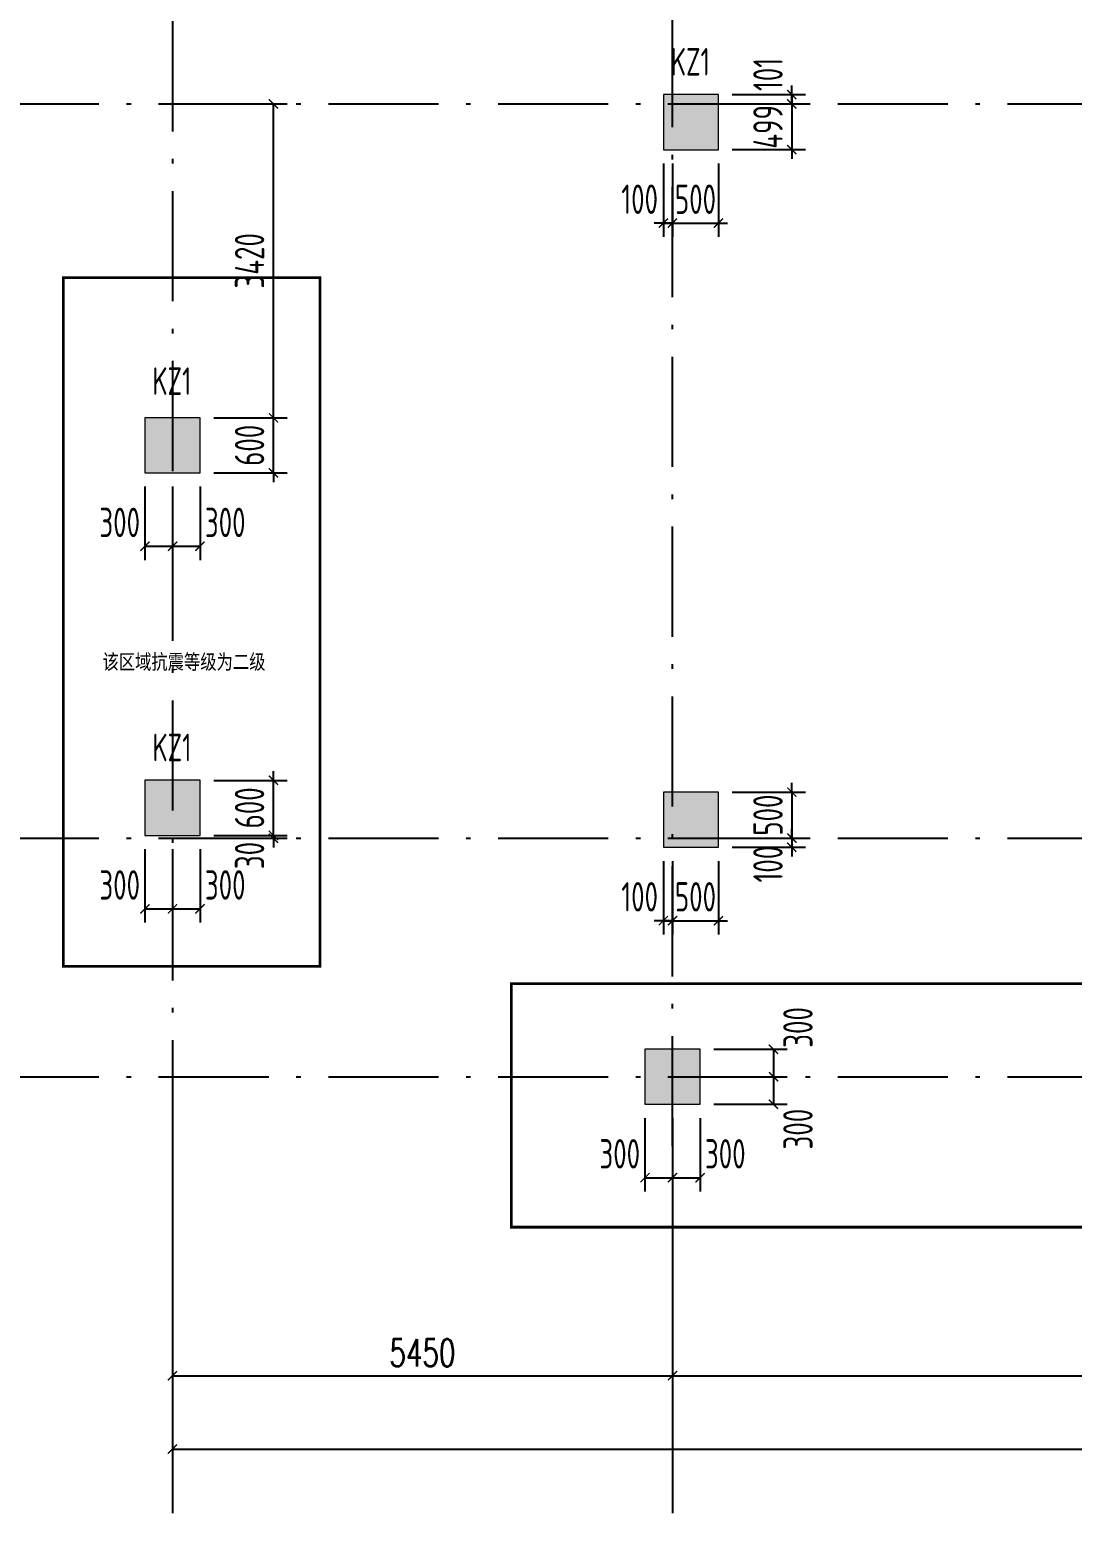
# Model space of a CAD drawing. Extents: x 169490 to 7584583, y -2399407 to 1374371.
# Drawn here: x 3677603 to 3688965, y 675597 to 691761 of the extents above; entities that cross this region are included whole.
import ezdxf

# ---------------------------------------------------------------- set-up
doc = ezdxf.new("R2010")
doc.units = 0
doc.header["$LTSCALE"] = 100
doc.linetypes.add('D3轴线点划线', pattern=[18.5, 12, -3, 0.5, -3])
doc.linetypes.add('DASH', pattern=[0.35, 0.25, -0.1])
doc.layers.get('0').update_dxf_attribs({"linetype": 'CONTINUOUS'})
doc.layers.get('DEFPOINTS').update_dxf_attribs({"linetype": 'CONTINUOUS'})
for name, color, linetype in [('AXIS', 3, 'CONTINUOUS'), ('C-AXIS(轴号)', 3, 'CONTINUOUS'), ('C-DOTE', 8, 'D3轴线点划线'), ('S-COLU-DIM', 151, 'CONTINUOUS'), ('S-COLU-HATCH', 251, 'CONTINUOUS'), ('S-COLU-TEXT', 7, 'CONTINUOUS'), ('后浇带', 2, 'CONTINUOUS')]:
    doc.layers.add(name, color=color, linetype=linetype)
doc.layers.add('S-COLU-LINE1', color=6, linetype='CONTINUOUS', lineweight=18)
doc.layers.add('板洞边线', color=253, linetype='CONTINUOUS', lineweight=18)
doc.styles.add('_TCH_DIM_T3', font='SIMPLEX.shx', dxfattribs={"width": 0.705882, "bigfont": 'GBCBIG.shx'})
doc.styles.add('TSSD_Dimension', font='Tssdeng.shx', dxfattribs={"width": 0.7, "bigfont": 'tssdchn.shx'})
doc.styles.add('黑体', font='simhei.ttf', dxfattribs={"width": 0.7})
doc.dimstyles.new('_TCH_ARCH&&100', dxfattribs={"dimtxt": 297.5, "dimasz": 100, "dimexe": 250, "dimexo": 300, "dimgap": 100, "dimtad": 1, "dimdec": 0, "dimzin": 0, "dimdsep": 46, "dimtxsty": '_TCH_DIM_T3', "dimblk": 'ARCHTICK', "dimcen": 0.09, "dimclrt": 7, "dimazin": 2, "dimtfac": 1, "dimtdec": 0, "dimtix": 1, "dimtmove": 2, "dimatfit": 3, "dimfxl": 1, "dimtolj": 1, "dimtzin": 0, "dimarcsym": 0})
doc.dimstyles.new('TSSD_100_100$0', dxfattribs={"dimtxt": 320, "dimasz": 100, "dimexe": 150, "dimexo": 150, "dimgap": 100, "dimtad": 1, "dimdec": 0, "dimzin": 0, "dimdsep": 46, "dimtxsty": 'TSSD_Dimension', "dimblk": 'ARCHTICK', "dimcen": 0, "dimclrt": 7, "dimadec": 1, "dimazin": 0, "dimtfac": 1, "dimtdec": 0, "dimtix": 1, "dimtmove": 2, "dimatfit": 3, "dimldrblk": '_TSDBK', "dimfxl": 1, "dimtolj": 1, "dimtzin": 0, "dimarcsym": 0})

# ---------------------------------------------------------------- blocks, each defined once
blk = doc.blocks.new('_ARCHTICK')
at = {"const_width": 0.15}
blk.add_lwpolyline([(-0.5, -0.5), (0.5, 0.5)], dxfattribs=at)
blk = doc.blocks.new('*D1259')
at = {"layer": 'DEFPOINTS', "color": 0, "ltscale": 10, "transparency": 16777216}
for p in [(3679459, 683583), (3680259, 683583), (3679459, 682983)]:
    blk.add_point(p, dxfattribs=at)
at = {"layer": 'S-COLU-DIM', "color": 0, "lineweight": -2, "ltscale": 10, "transparency": 16777216}
for p, q in [((3679609, 683583), (3680409, 683583)), ((3680259, 683583), (3680259, 683683)), ((3680259, 682983), (3680259, 683583)), ((3679609, 682983), (3680409, 682983)), ((3680259, 682983), (3680259, 682883))]:
    blk.add_line(p, q, dxfattribs=at)
at = {"layer": 'S-COLU-DIM', "color": 0, "lineweight": -2, "ltscale": 10, "transparency": 16777216, "xscale": 100, "yscale": 100, "zscale": 100}
for p, rotation in [((3680259, 683583), 270), ((3680259, 682983), 90)]:
    blk.add_blockref('_ARCHTICK', p, dxfattribs=dict(at, rotation=rotation))
at = {"layer": 'S-COLU-DIM', "color": 7, "ltscale": 10, "transparency": 16777216, "insert": (3679999, 683283), "char_height": 320, "attachment_point": 5, "rotation": 90, "style": 'TSSD_Dimension'}
blk.add_mtext('\\A1;600', dxfattribs=at)
blk = doc.blocks.new('_TSDBK')
blk.add_line((-1, 0), (0, 0))
at = {"const_width": 0.5}
blk.add_lwpolyline([(-0.7, -0.7), (0.7, 0.7)], dxfattribs=at)
blk = doc.blocks.new('*D1260')
at = {"layer": 'DEFPOINTS', "color": 0, "ltscale": 10, "transparency": 16777216}
for p in [(3684308, 680054), (3684608, 680054), (3684608, 679254)]:
    blk.add_point(p, dxfattribs=at)
at = {"layer": 'S-COLU-DIM', "color": 0, "lineweight": -2, "ltscale": 10, "transparency": 16777216}
for p, q in [((3684308, 679904), (3684308, 679104)), ((3684608, 679904), (3684608, 679104)), ((3684308, 679254), (3684608, 679254))]:
    blk.add_line(p, q, dxfattribs=at)
at = {"layer": 'S-COLU-DIM', "color": 0, "lineweight": -2, "ltscale": 10, "transparency": 16777216, "xscale": 100, "yscale": 100, "zscale": 100, "rotation": 180}
blk.add_blockref('_ARCHTICK', (3684308, 679254), dxfattribs=at)
at = {"layer": 'S-COLU-DIM', "color": 0, "lineweight": -2, "ltscale": 10, "transparency": 16777216, "xscale": 100, "yscale": 100, "zscale": 100}
blk.add_blockref('_ARCHTICK', (3684608, 679254), dxfattribs=at)
at = {"layer": 'S-COLU-DIM', "color": 7, "ltscale": 10, "transparency": 16777216, "insert": (3684033, 679514), "char_height": 320, "attachment_point": 5, "style": 'TSSD_Dimension'}
blk.add_mtext('\\A1;300', dxfattribs=at)
blk = doc.blocks.new('*D1261')
at = {"layer": 'DEFPOINTS', "color": 0, "ltscale": 10, "transparency": 16777216}
for p in [(3684608, 680054), (3684908, 680054), (3684908, 679254)]:
    blk.add_point(p, dxfattribs=at)
at = {"layer": 'S-COLU-DIM', "color": 0, "lineweight": -2, "ltscale": 10, "transparency": 16777216}
for p, q in [((3684608, 679904), (3684608, 679104)), ((3684908, 679904), (3684908, 679104)), ((3684608, 679254), (3684908, 679254))]:
    blk.add_line(p, q, dxfattribs=at)
at = {"layer": 'S-COLU-DIM', "color": 0, "lineweight": -2, "ltscale": 10, "transparency": 16777216, "xscale": 100, "yscale": 100, "zscale": 100, "rotation": 180}
blk.add_blockref('_ARCHTICK', (3684608, 679254), dxfattribs=at)
at = {"layer": 'S-COLU-DIM', "color": 0, "lineweight": -2, "ltscale": 10, "transparency": 16777216, "xscale": 100, "yscale": 100, "zscale": 100}
blk.add_blockref('_ARCHTICK', (3684908, 679254), dxfattribs=at)
at = {"layer": 'S-COLU-DIM', "color": 7, "ltscale": 10, "transparency": 16777216, "insert": (3685183, 679514), "char_height": 320, "attachment_point": 5, "style": 'TSSD_Dimension'}
blk.add_mtext('\\A1;300', dxfattribs=at)
blk = doc.blocks.new('*D1262')
at = {"layer": 'DEFPOINTS', "color": 0, "ltscale": 10, "transparency": 16777216}
for p in [(3684908, 680654), (3684908, 680354), (3685708, 680354)]:
    blk.add_point(p, dxfattribs=at)
at = {"layer": 'S-COLU-DIM', "color": 0, "lineweight": -2, "ltscale": 10, "transparency": 16777216}
for p, q in [((3685058, 680654), (3685858, 680654)), ((3685708, 680654), (3685708, 680354)), ((3685058, 680354), (3685858, 680354))]:
    blk.add_line(p, q, dxfattribs=at)
at = {"layer": 'S-COLU-DIM', "color": 0, "lineweight": -2, "ltscale": 10, "transparency": 16777216, "xscale": 100, "yscale": 100, "zscale": 100}
for p, rotation in [((3685708, 680654), 90), ((3685708, 680354), 270)]:
    blk.add_blockref('_ARCHTICK', p, dxfattribs=dict(at, rotation=rotation))
at = {"layer": 'S-COLU-DIM', "color": 7, "ltscale": 10, "transparency": 16777216, "insert": (3685975, 680891), "char_height": 320, "attachment_point": 5, "rotation": 90, "style": 'TSSD_Dimension'}
blk.add_mtext('\\A1;300', dxfattribs=at)
blk = doc.blocks.new('*D1263')
at = {"layer": 'DEFPOINTS', "color": 0, "ltscale": 10, "transparency": 16777216}
for p in [(3684908, 680354), (3684908, 680054), (3685708, 680054)]:
    blk.add_point(p, dxfattribs=at)
at = {"layer": 'S-COLU-DIM', "color": 0, "lineweight": -2, "ltscale": 10, "transparency": 16777216}
for p, q in [((3685058, 680354), (3685858, 680354)), ((3685708, 680354), (3685708, 680054)), ((3685058, 680054), (3685858, 680054))]:
    blk.add_line(p, q, dxfattribs=at)
at = {"layer": 'S-COLU-DIM', "color": 0, "lineweight": -2, "ltscale": 10, "transparency": 16777216, "xscale": 100, "yscale": 100, "zscale": 100}
for p, rotation in [((3685708, 680354), 90), ((3685708, 680054), 270)]:
    blk.add_blockref('_ARCHTICK', p, dxfattribs=dict(at, rotation=rotation))
at = {"layer": 'S-COLU-DIM', "color": 7, "ltscale": 10, "transparency": 16777216, "insert": (3685975, 679783), "char_height": 320, "attachment_point": 5, "rotation": 90, "style": 'TSSD_Dimension'}
blk.add_mtext('\\A1;300', dxfattribs=at)
blk = doc.blocks.new('*D1264')
at = {"layer": 'DEFPOINTS', "color": 0, "ltscale": 10, "transparency": 16777216}
for p in [(3684508, 682854), (3684608, 682854), (3684608, 682054)]:
    blk.add_point(p, dxfattribs=at)
at = {"layer": 'S-COLU-DIM', "color": 0, "lineweight": -2, "ltscale": 10, "transparency": 16777216}
for p, q in [((3684508, 682704), (3684508, 681904)), ((3684608, 682704), (3684608, 681904)), ((3684508, 682054), (3684408, 682054)), ((3684508, 682054), (3684608, 682054)), ((3684608, 682054), (3684708, 682054))]:
    blk.add_line(p, q, dxfattribs=at)
at = {"layer": 'S-COLU-DIM', "color": 0, "lineweight": -2, "ltscale": 10, "transparency": 16777216, "xscale": 100, "yscale": 100, "zscale": 100}
blk.add_blockref('_ARCHTICK', (3684508, 682054), dxfattribs=at)
at = {"layer": 'S-COLU-DIM', "color": 0, "lineweight": -2, "ltscale": 10, "transparency": 16777216, "xscale": 100, "yscale": 100, "zscale": 100, "rotation": 180}
blk.add_blockref('_ARCHTICK', (3684608, 682054), dxfattribs=at)
at = {"layer": 'S-COLU-DIM', "color": 7, "ltscale": 10, "transparency": 16777216, "insert": (3684250, 682314), "char_height": 320, "attachment_point": 5, "style": 'TSSD_Dimension'}
blk.add_mtext('\\A1;100', dxfattribs=at)
blk = doc.blocks.new('*D1265')
at = {"layer": 'DEFPOINTS', "color": 0, "ltscale": 10, "transparency": 16777216}
for p in [(3684608, 682854), (3685108, 682854), (3685108, 682054)]:
    blk.add_point(p, dxfattribs=at)
at = {"layer": 'S-COLU-DIM', "color": 0, "lineweight": -2, "ltscale": 10, "transparency": 16777216}
for p, q in [((3684608, 682704), (3684608, 681904)), ((3685108, 682704), (3685108, 681904)), ((3684608, 682054), (3684508, 682054)), ((3684608, 682054), (3685108, 682054)), ((3685108, 682054), (3685208, 682054))]:
    blk.add_line(p, q, dxfattribs=at)
at = {"layer": 'S-COLU-DIM', "color": 0, "lineweight": -2, "ltscale": 10, "transparency": 16777216, "xscale": 100, "yscale": 100, "zscale": 100}
blk.add_blockref('_ARCHTICK', (3684608, 682054), dxfattribs=at)
at = {"layer": 'S-COLU-DIM', "color": 0, "lineweight": -2, "ltscale": 10, "transparency": 16777216, "xscale": 100, "yscale": 100, "zscale": 100, "rotation": 180}
blk.add_blockref('_ARCHTICK', (3685108, 682054), dxfattribs=at)
at = {"layer": 'S-COLU-DIM', "color": 7, "ltscale": 10, "transparency": 16777216, "insert": (3684858, 682314), "char_height": 320, "attachment_point": 5, "style": 'TSSD_Dimension'}
blk.add_mtext('\\A1;500', dxfattribs=at)
blk = doc.blocks.new('*D1266')
at = {"layer": 'DEFPOINTS', "color": 0, "ltscale": 10, "transparency": 16777216}
for p in [(3685108, 683454), (3685108, 682954), (3685908, 682954)]:
    blk.add_point(p, dxfattribs=at)
at = {"layer": 'S-COLU-DIM', "color": 0, "lineweight": -2, "ltscale": 10, "transparency": 16777216}
for p, q in [((3685258, 683454), (3686058, 683454)), ((3685908, 683454), (3685908, 683554)), ((3685908, 683454), (3685908, 682954)), ((3685258, 682954), (3686058, 682954)), ((3685908, 682954), (3685908, 682854))]:
    blk.add_line(p, q, dxfattribs=at)
at = {"layer": 'S-COLU-DIM', "color": 0, "lineweight": -2, "ltscale": 10, "transparency": 16777216, "xscale": 100, "yscale": 100, "zscale": 100}
for p, rotation in [((3685908, 683454), 270), ((3685908, 682954), 90)]:
    blk.add_blockref('_ARCHTICK', p, dxfattribs=dict(at, rotation=rotation))
at = {"layer": 'S-COLU-DIM', "color": 7, "ltscale": 10, "transparency": 16777216, "insert": (3685648, 683204), "char_height": 320, "attachment_point": 5, "rotation": 90, "style": 'TSSD_Dimension'}
blk.add_mtext('\\A1;500', dxfattribs=at)
blk = doc.blocks.new('*D1267')
at = {"layer": 'DEFPOINTS', "color": 0, "ltscale": 10, "transparency": 16777216}
for p in [(3685108, 682954), (3685108, 682854), (3685908, 682854)]:
    blk.add_point(p, dxfattribs=at)
at = {"layer": 'S-COLU-DIM', "color": 0, "lineweight": -2, "ltscale": 10, "transparency": 16777216}
for p, q in [((3685258, 682954), (3686058, 682954)), ((3685908, 682954), (3685908, 683054)), ((3685908, 682954), (3685908, 682854)), ((3685258, 682854), (3686058, 682854)), ((3685908, 682854), (3685908, 682754))]:
    blk.add_line(p, q, dxfattribs=at)
at = {"layer": 'S-COLU-DIM', "color": 0, "lineweight": -2, "ltscale": 10, "transparency": 16777216, "xscale": 100, "yscale": 100, "zscale": 100}
for p, rotation in [((3685908, 682954), 270), ((3685908, 682854), 90)]:
    blk.add_blockref('_ARCHTICK', p, dxfattribs=dict(at, rotation=rotation))
at = {"layer": 'S-COLU-DIM', "color": 7, "ltscale": 10, "transparency": 16777216, "insert": (3685648, 682670), "char_height": 320, "attachment_point": 5, "rotation": 90, "style": 'TSSD_Dimension'}
blk.add_mtext('\\A1;100', dxfattribs=at)
blk = doc.blocks.new('*D1288')
at = {"layer": 'DEFPOINTS', "color": 0, "ltscale": 10, "transparency": 16777216}
for p in [(3684508, 690454), (3684608, 690454), (3684608, 689654)]:
    blk.add_point(p, dxfattribs=at)
at = {"layer": 'S-COLU-DIM', "color": 0, "lineweight": -2, "ltscale": 10, "transparency": 16777216}
for p, q in [((3684508, 690304), (3684508, 689504)), ((3684608, 690304), (3684608, 689504)), ((3684508, 689654), (3684408, 689654)), ((3684508, 689654), (3684608, 689654)), ((3684608, 689654), (3684708, 689654))]:
    blk.add_line(p, q, dxfattribs=at)
at = {"layer": 'S-COLU-DIM', "color": 0, "lineweight": -2, "ltscale": 10, "transparency": 16777216, "xscale": 100, "yscale": 100, "zscale": 100}
blk.add_blockref('_ARCHTICK', (3684508, 689654), dxfattribs=at)
at = {"layer": 'S-COLU-DIM', "color": 0, "lineweight": -2, "ltscale": 10, "transparency": 16777216, "xscale": 100, "yscale": 100, "zscale": 100, "rotation": 180}
blk.add_blockref('_ARCHTICK', (3684608, 689654), dxfattribs=at)
at = {"layer": 'S-COLU-DIM', "color": 7, "ltscale": 10, "transparency": 16777216, "insert": (3684250, 689914), "char_height": 320, "attachment_point": 5, "style": 'TSSD_Dimension'}
blk.add_mtext('\\A1;100', dxfattribs=at)
blk = doc.blocks.new('*D1289')
at = {"layer": 'DEFPOINTS', "color": 0, "ltscale": 10, "transparency": 16777216}
for p in [(3684608, 690454), (3685108, 690454), (3685108, 689654)]:
    blk.add_point(p, dxfattribs=at)
at = {"layer": 'S-COLU-DIM', "color": 0, "lineweight": -2, "ltscale": 10, "transparency": 16777216}
for p, q in [((3684608, 690304), (3684608, 689504)), ((3685108, 690304), (3685108, 689504)), ((3684608, 689654), (3684508, 689654)), ((3684608, 689654), (3685108, 689654)), ((3685108, 689654), (3685208, 689654))]:
    blk.add_line(p, q, dxfattribs=at)
at = {"layer": 'S-COLU-DIM', "color": 0, "lineweight": -2, "ltscale": 10, "transparency": 16777216, "xscale": 100, "yscale": 100, "zscale": 100}
blk.add_blockref('_ARCHTICK', (3684608, 689654), dxfattribs=at)
at = {"layer": 'S-COLU-DIM', "color": 0, "lineweight": -2, "ltscale": 10, "transparency": 16777216, "xscale": 100, "yscale": 100, "zscale": 100, "rotation": 180}
blk.add_blockref('_ARCHTICK', (3685108, 689654), dxfattribs=at)
at = {"layer": 'S-COLU-DIM', "color": 7, "ltscale": 10, "transparency": 16777216, "insert": (3684858, 689914), "char_height": 320, "attachment_point": 5, "style": 'TSSD_Dimension'}
blk.add_mtext('\\A1;500', dxfattribs=at)
blk = doc.blocks.new('*D1290')
at = {"layer": 'DEFPOINTS', "color": 0, "ltscale": 10, "transparency": 16777216}
for p in [(3685108, 691054), (3685108, 690953), (3685908, 690953)]:
    blk.add_point(p, dxfattribs=at)
at = {"layer": 'S-COLU-DIM', "color": 0, "lineweight": -2, "ltscale": 10, "transparency": 16777216}
for p, q in [((3685258, 691054), (3686058, 691054)), ((3685908, 691054), (3685908, 691154)), ((3685908, 691054), (3685908, 690953)), ((3685258, 690953), (3686058, 690953)), ((3685908, 690953), (3685908, 690853))]:
    blk.add_line(p, q, dxfattribs=at)
at = {"layer": 'S-COLU-DIM', "color": 0, "lineweight": -2, "ltscale": 10, "transparency": 16777216, "xscale": 100, "yscale": 100, "zscale": 100}
for p, rotation in [((3685908, 691054), 270), ((3685908, 690953), 90)]:
    blk.add_blockref('_ARCHTICK', p, dxfattribs=dict(at, rotation=rotation))
at = {"layer": 'S-COLU-DIM', "color": 7, "ltscale": 10, "transparency": 16777216, "insert": (3685648, 691273), "char_height": 320, "attachment_point": 5, "rotation": 90, "style": 'TSSD_Dimension'}
blk.add_mtext('\\A1;101', dxfattribs=at)
blk = doc.blocks.new('*D1291')
at = {"layer": 'DEFPOINTS', "color": 0, "ltscale": 10, "transparency": 16777216}
for p in [(3685108, 690953), (3685108, 690454), (3685908, 690454)]:
    blk.add_point(p, dxfattribs=at)
at = {"layer": 'S-COLU-DIM', "color": 0, "lineweight": -2, "ltscale": 10, "transparency": 16777216}
for p, q in [((3685908, 690953), (3685908, 691053)), ((3685258, 690953), (3686058, 690953)), ((3685908, 690953), (3685908, 690454)), ((3685258, 690454), (3686058, 690454)), ((3685908, 690454), (3685908, 690354))]:
    blk.add_line(p, q, dxfattribs=at)
at = {"layer": 'S-COLU-DIM', "color": 0, "lineweight": -2, "ltscale": 10, "transparency": 16777216, "xscale": 100, "yscale": 100, "zscale": 100}
for p, rotation in [((3685908, 690953), 270), ((3685908, 690454), 90)]:
    blk.add_blockref('_ARCHTICK', p, dxfattribs=dict(at, rotation=rotation))
at = {"layer": 'S-COLU-DIM', "color": 7, "ltscale": 10, "transparency": 16777216, "insert": (3685648, 690703), "char_height": 320, "attachment_point": 5, "rotation": 90, "style": 'TSSD_Dimension'}
blk.add_mtext('\\A1;499', dxfattribs=at)
blk = doc.blocks.new('*D1292')
at = {"layer": 'DEFPOINTS', "color": 0, "ltscale": 10, "transparency": 16777216}
for p in [(3679459, 687533), (3680259, 687533), (3679459, 686933)]:
    blk.add_point(p, dxfattribs=at)
at = {"layer": 'S-COLU-DIM', "color": 0, "lineweight": -2, "ltscale": 10, "transparency": 16777216}
for p, q in [((3680259, 687533), (3680259, 687633)), ((3679609, 687533), (3680409, 687533)), ((3680259, 686933), (3680259, 687533)), ((3679609, 686933), (3680409, 686933)), ((3680259, 686933), (3680259, 686833))]:
    blk.add_line(p, q, dxfattribs=at)
at = {"layer": 'S-COLU-DIM', "color": 0, "lineweight": -2, "ltscale": 10, "transparency": 16777216, "xscale": 100, "yscale": 100, "zscale": 100}
for p, rotation in [((3680259, 687533), 270), ((3680259, 686933), 90)]:
    blk.add_blockref('_ARCHTICK', p, dxfattribs=dict(at, rotation=rotation))
at = {"layer": 'S-COLU-DIM', "color": 7, "ltscale": 10, "transparency": 16777216, "insert": (3679999, 687233), "char_height": 320, "attachment_point": 5, "rotation": 90, "style": 'TSSD_Dimension'}
blk.add_mtext('\\A1;600', dxfattribs=at)
blk = doc.blocks.new('*D1301')
at = {"layer": 'DEFPOINTS', "color": 0, "ltscale": 10, "transparency": 16777216}
for p in [(3679159, 682983), (3679459, 682983), (3679459, 682183)]:
    blk.add_point(p, dxfattribs=at)
at = {"layer": 'S-COLU-DIM', "color": 0, "lineweight": -2, "ltscale": 10, "transparency": 16777216}
for p, q in [((3679159, 682833), (3679159, 682033)), ((3679459, 682833), (3679459, 682033)), ((3679159, 682183), (3679459, 682183))]:
    blk.add_line(p, q, dxfattribs=at)
at = {"layer": 'S-COLU-DIM', "color": 0, "lineweight": -2, "ltscale": 10, "transparency": 16777216, "xscale": 100, "yscale": 100, "zscale": 100, "rotation": 180}
blk.add_blockref('_ARCHTICK', (3679159, 682183), dxfattribs=at)
at = {"layer": 'S-COLU-DIM', "color": 0, "lineweight": -2, "ltscale": 10, "transparency": 16777216, "xscale": 100, "yscale": 100, "zscale": 100}
blk.add_blockref('_ARCHTICK', (3679459, 682183), dxfattribs=at)
at = {"layer": 'S-COLU-DIM', "color": 7, "ltscale": 10, "transparency": 16777216, "insert": (3679734, 682443), "char_height": 320, "attachment_point": 5, "style": 'TSSD_Dimension'}
blk.add_mtext('\\A1;300', dxfattribs=at)
blk = doc.blocks.new('*D1302')
at = {"layer": 'DEFPOINTS', "color": 0, "ltscale": 10, "transparency": 16777216}
for p in [(3679459, 682983), (3679459, 682953), (3680259, 682983)]:
    blk.add_point(p, dxfattribs=at)
at = {"layer": 'S-COLU-DIM', "color": 0, "lineweight": -2, "ltscale": 10, "transparency": 16777216}
for p, q in [((3679609, 682983), (3680409, 682983)), ((3679609, 682953), (3680409, 682953)), ((3680259, 682983), (3680259, 683083)), ((3680259, 682953), (3680259, 682983)), ((3680259, 682953), (3680259, 682853))]:
    blk.add_line(p, q, dxfattribs=at)
at = {"layer": 'S-COLU-DIM', "color": 0, "lineweight": -2, "ltscale": 10, "transparency": 16777216, "xscale": 100, "yscale": 100, "zscale": 100}
for p, rotation in [((3680259, 682983), 270), ((3680259, 682953), 90)]:
    blk.add_blockref('_ARCHTICK', p, dxfattribs=dict(at, rotation=rotation))
at = {"layer": 'S-COLU-DIM', "color": 7, "ltscale": 10, "transparency": 16777216, "insert": (3679999, 682764), "char_height": 320, "attachment_point": 5, "rotation": 90, "style": 'TSSD_Dimension'}
blk.add_mtext('\\A1;30', dxfattribs=at)
blk = doc.blocks.new('*D1303')
at = {"layer": 'DEFPOINTS', "color": 0, "ltscale": 10, "transparency": 16777216}
for p in [(3679159, 686933), (3679459, 686933), (3679459, 686133)]:
    blk.add_point(p, dxfattribs=at)
at = {"layer": 'S-COLU-DIM', "color": 0, "lineweight": -2, "ltscale": 10, "transparency": 16777216}
for p, q in [((3679159, 686783), (3679159, 685983)), ((3679459, 686783), (3679459, 685983)), ((3679159, 686133), (3679459, 686133))]:
    blk.add_line(p, q, dxfattribs=at)
at = {"layer": 'S-COLU-DIM', "color": 0, "lineweight": -2, "ltscale": 10, "transparency": 16777216, "xscale": 100, "yscale": 100, "zscale": 100, "rotation": 180}
blk.add_blockref('_ARCHTICK', (3679159, 686133), dxfattribs=at)
at = {"layer": 'S-COLU-DIM', "color": 0, "lineweight": -2, "ltscale": 10, "transparency": 16777216, "xscale": 100, "yscale": 100, "zscale": 100}
blk.add_blockref('_ARCHTICK', (3679459, 686133), dxfattribs=at)
at = {"layer": 'S-COLU-DIM', "color": 7, "ltscale": 10, "transparency": 16777216, "insert": (3679734, 686393), "char_height": 320, "attachment_point": 5, "style": 'TSSD_Dimension'}
blk.add_mtext('\\A1;300', dxfattribs=at)
blk = doc.blocks.new('*D1304')
at = {"layer": 'DEFPOINTS', "color": 0, "ltscale": 10, "transparency": 16777216}
for p in [(3679459, 690953), (3680259, 690953), (3679459, 687533)]:
    blk.add_point(p, dxfattribs=at)
at = {"layer": 'S-COLU-DIM', "color": 0, "lineweight": -2, "ltscale": 10, "transparency": 16777216}
for p, q in [((3679609, 690953), (3680409, 690953)), ((3680259, 687533), (3680259, 690953)), ((3679609, 687533), (3680409, 687533))]:
    blk.add_line(p, q, dxfattribs=at)
at = {"layer": 'S-COLU-DIM', "color": 0, "lineweight": -2, "ltscale": 10, "transparency": 16777216, "xscale": 100, "yscale": 100, "zscale": 100}
for p, rotation in [((3680259, 690953), 90), ((3680259, 687533), 270)]:
    blk.add_blockref('_ARCHTICK', p, dxfattribs=dict(at, rotation=rotation))
at = {"layer": 'S-COLU-DIM', "color": 7, "ltscale": 10, "transparency": 16777216, "insert": (3679999, 689243), "char_height": 320, "attachment_point": 5, "rotation": 90, "style": 'TSSD_Dimension'}
blk.add_mtext('\\A1;3420', dxfattribs=at)
blk = doc.blocks.new('*D1305')
at = {"layer": 'DEFPOINTS', "color": 0, "ltscale": 10, "transparency": 16777216}
for p in [(3678859, 686933), (3679159, 686933), (3679159, 686133)]:
    blk.add_point(p, dxfattribs=at)
at = {"layer": 'S-COLU-DIM', "color": 0, "lineweight": -2, "ltscale": 10, "transparency": 16777216}
for p, q in [((3678859, 686783), (3678859, 685983)), ((3679159, 686783), (3679159, 685983)), ((3678859, 686133), (3679159, 686133))]:
    blk.add_line(p, q, dxfattribs=at)
at = {"layer": 'S-COLU-DIM', "color": 0, "lineweight": -2, "ltscale": 10, "transparency": 16777216, "xscale": 100, "yscale": 100, "zscale": 100, "rotation": 180}
blk.add_blockref('_ARCHTICK', (3678859, 686133), dxfattribs=at)
at = {"layer": 'S-COLU-DIM', "color": 0, "lineweight": -2, "ltscale": 10, "transparency": 16777216, "xscale": 100, "yscale": 100, "zscale": 100}
blk.add_blockref('_ARCHTICK', (3679159, 686133), dxfattribs=at)
at = {"layer": 'S-COLU-DIM', "color": 7, "ltscale": 10, "transparency": 16777216, "insert": (3678584, 686393), "char_height": 320, "attachment_point": 5, "style": 'TSSD_Dimension'}
blk.add_mtext('\\A1;300', dxfattribs=at)
blk = doc.blocks.new('*D1306')
at = {"layer": 'DEFPOINTS', "color": 0, "ltscale": 10, "transparency": 16777216}
for p in [(3678859, 682983), (3679159, 682983), (3679159, 682183)]:
    blk.add_point(p, dxfattribs=at)
at = {"layer": 'S-COLU-DIM', "color": 0, "lineweight": -2, "ltscale": 10, "transparency": 16777216}
for p, q in [((3678859, 682833), (3678859, 682033)), ((3679159, 682833), (3679159, 682033)), ((3678859, 682183), (3679159, 682183))]:
    blk.add_line(p, q, dxfattribs=at)
at = {"layer": 'S-COLU-DIM', "color": 0, "lineweight": -2, "ltscale": 10, "transparency": 16777216, "xscale": 100, "yscale": 100, "zscale": 100, "rotation": 180}
blk.add_blockref('_ARCHTICK', (3678859, 682183), dxfattribs=at)
at = {"layer": 'S-COLU-DIM', "color": 0, "lineweight": -2, "ltscale": 10, "transparency": 16777216, "xscale": 100, "yscale": 100, "zscale": 100}
blk.add_blockref('_ARCHTICK', (3679159, 682183), dxfattribs=at)
at = {"layer": 'S-COLU-DIM', "color": 7, "ltscale": 10, "transparency": 16777216, "insert": (3678584, 682443), "char_height": 320, "attachment_point": 5, "style": 'TSSD_Dimension'}
blk.add_mtext('\\A1;300', dxfattribs=at)
blk = doc.blocks.new('*D3995')
at = {"layer": 'AXIS', "color": 0, "lineweight": -2, "transparency": 16777216}
for p, q in [((3679158, 679297), (3679158, 676047)), ((3702858, 679297), (3702858, 676047)), ((3679158, 676297), (3702858, 676297))]:
    blk.add_line(p, q, dxfattribs=at)
at = {"layer": 'DEFPOINTS', "color": 0, "transparency": 16777216}
for p in [(3679158, 679597), (3702858, 679597), (3702858, 676297)]:
    blk.add_point(p, dxfattribs=at)
at = {"layer": 'AXIS', "color": 0, "lineweight": -2, "transparency": 16777216, "xscale": 100, "yscale": 100, "zscale": 100, "rotation": 180}
blk.add_blockref('_ARCHTICK', (3679158, 676297), dxfattribs=at)
at = {"layer": 'AXIS', "color": 0, "lineweight": -2, "transparency": 16777216, "xscale": 100, "yscale": 100, "zscale": 100}
blk.add_blockref('_ARCHTICK', (3702858, 676297), dxfattribs=at)
at = {"layer": 'AXIS', "color": 7, "transparency": 16777216, "insert": (3691008, 676546), "char_height": 297.5, "attachment_point": 5, "style": '_TCH_DIM_T3'}
blk.add_mtext('\\A1;23700', dxfattribs=at)
blk = doc.blocks.new('*D3997')
at = {"layer": 'AXIS', "color": 0, "lineweight": -2, "transparency": 16777216}
for p, q in [((3684608, 679297), (3684608, 676847)), ((3697408, 679297), (3697408, 676847)), ((3684608, 677097), (3697408, 677097))]:
    blk.add_line(p, q, dxfattribs=at)
at = {"layer": 'DEFPOINTS', "color": 0, "transparency": 16777216}
for p in [(3684608, 679597), (3697408, 679597), (3697408, 677097)]:
    blk.add_point(p, dxfattribs=at)
at = {"layer": 'AXIS', "color": 0, "lineweight": -2, "transparency": 16777216, "xscale": 100, "yscale": 100, "zscale": 100, "rotation": 180}
blk.add_blockref('_ARCHTICK', (3684608, 677097), dxfattribs=at)
at = {"layer": 'AXIS', "color": 0, "lineweight": -2, "transparency": 16777216, "xscale": 100, "yscale": 100, "zscale": 100}
blk.add_blockref('_ARCHTICK', (3697408, 677097), dxfattribs=at)
at = {"layer": 'AXIS', "color": 7, "transparency": 16777216, "insert": (3691008, 677346), "char_height": 297.5, "attachment_point": 5, "style": '_TCH_DIM_T3'}
blk.add_mtext('\\A1;12800', dxfattribs=at)
blk = doc.blocks.new('*D3998')
at = {"layer": 'AXIS', "color": 0, "lineweight": -2, "transparency": 16777216}
for p, q in [((3679158, 679297), (3679158, 676847)), ((3684608, 679297), (3684608, 676847)), ((3679158, 677097), (3684608, 677097))]:
    blk.add_line(p, q, dxfattribs=at)
at = {"layer": 'DEFPOINTS', "color": 0, "transparency": 16777216}
for p in [(3679158, 679597), (3684608, 679597), (3684608, 677097)]:
    blk.add_point(p, dxfattribs=at)
at = {"layer": 'AXIS', "color": 0, "lineweight": -2, "transparency": 16777216, "xscale": 100, "yscale": 100, "zscale": 100, "rotation": 180}
blk.add_blockref('_ARCHTICK', (3679158, 677097), dxfattribs=at)
at = {"layer": 'AXIS', "color": 0, "lineweight": -2, "transparency": 16777216, "xscale": 100, "yscale": 100, "zscale": 100}
blk.add_blockref('_ARCHTICK', (3684608, 677097), dxfattribs=at)
at = {"layer": 'AXIS', "color": 7, "transparency": 16777216, "insert": (3681883, 677346), "char_height": 297.5, "attachment_point": 5, "style": '_TCH_DIM_T3'}
blk.add_mtext('\\A1;5450', dxfattribs=at)
blk = doc.blocks.new('BW-31907664', base_point=(3672358.1, 674797.3, 0))
at = {"layer": 'C-AXIS(轴号)'}
for p, q in [((3679158.1, 679597.3), (3679158.1, 675597.3)), ((3684608.1, 679597.3), (3684608.1, 675597.3))]:
    blk.add_line(p, q, dxfattribs=at)
at = {"layer": 'C-DOTE'}
for p, q in [((3679158.1, 695552.9), (3679158.1, 679597.3)), ((3684608.1, 679597.3), (3684608.1, 695552.9)), ((3677158.1, 690952.9), (3704858.1, 690952.9)), ((3677158.1, 682953.4), (3704858.1, 682953.4)), ((3677158.1, 680353.4), (3704858.1, 680353.4))]:
    blk.add_line(p, q, dxfattribs=at)
at = {"layer": 'AXIS'}
for p1, p2, distance, picture, middle in [((3679158.1, 679597.3), (3702858.1, 679597.3), -3300, '*D3995', (3691008.1, 676546)), ((3679158.1, 679597.3), (3684608.1, 679597.3), -2500, '*D3998', (3681883.1, 677346)), ((3684608.1, 679597.3), (3697408.1, 679597.3), -2500, '*D3997', (3691008.1, 677346))]:
    dim = blk.add_aligned_dim(p1=p1, p2=p2, distance=distance, dimstyle='_TCH_ARCH&&100', dxfattribs=at)
    dim.commit()
    dim.dimension.update_dxf_attribs({"geometry": picture, "text_midpoint": middle})

msp = doc.modelspace()

# ---------------------------------------------------------------- hatches: boundary and pattern name
at = {"layer": 'S-COLU-HATCH', "ltscale": 10}
h = msp.add_hatch(color=256, dxfattribs=at)
h.dxf.hatch_style = 1
h.paths.add_polyline_path([(3685108.1, 691053.9), (3684508.1, 691053.9), (3684508.1, 690453.9), (3685108.1, 690453.9)])
h = msp.add_hatch(color=256, dxfattribs=at)
h.dxf.hatch_style = 1
h.paths.add_polyline_path([(3679459.1, 687533), (3678859.1, 687533), (3678859.1, 686933), (3679459.1, 686933)])
h = msp.add_hatch(color=256, dxfattribs=at)
h.dxf.hatch_style = 1
h.paths.add_polyline_path([(3679459.1, 683583.4), (3678859.1, 683583.4), (3678859.1, 682983.4), (3679459.1, 682983.4)])
h = msp.add_hatch(color=256, dxfattribs=at)
h.dxf.hatch_style = 1
h.paths.add_polyline_path([(3685108.1, 683454.4), (3684508.1, 683454.4), (3684508.1, 682854.4), (3685108.1, 682854.4)])
h = msp.add_hatch(color=256, dxfattribs=at)
h.dxf.hatch_style = 1
h.paths.add_polyline_path([(3684908.1, 680654.4), (3684308.1, 680654.4), (3684308.1, 680054.4), (3684908.1, 680054.4)])

# ---------------------------------------------------------------- linework, layer by layer
at = {"layer": 'S-COLU-LINE1'}
for points in [[(3685108.1, 691053.9), (3684508.1, 691053.9), (3684508.1, 690453.9), (3685108.1, 690453.9)], [(3679459.1, 687533), (3678859.1, 687533), (3678859.1, 686933), (3679459.1, 686933)], [(3679459.1, 683583.4), (3678859.1, 683583.4), (3678859.1, 682983.4), (3679459.1, 682983.4)], [(3685108.1, 683454.4), (3684508.1, 683454.4), (3684508.1, 682854.4), (3685108.1, 682854.4)], [(3684908.1, 680654.4), (3684308.1, 680654.4), (3684308.1, 680054.4), (3684908.1, 680054.4)]]:
    msp.add_lwpolyline(points, close=True, dxfattribs=at)
at = {"layer": '后浇带', "color": 3, "linetype": 'DASH', "ltscale": 10, "const_width": 30}
for points in [[(3677969.9, 689059.2), (3680767.5, 689059.2), (3680767.5, 681557.1), (3677969.9, 681557.1)], [(3682850.5, 681367.9), (3699296.8, 681367.9), (3699296.8, 678714.5), (3682850.5, 678714.5)]]:
    msp.add_lwpolyline(points, close=True, dxfattribs=at)
at = {"layer": '板洞边线', "lineweight": 18}
msp.add_line((3684840.5, 680654.4), (3684808.1, 680654.4), dxfattribs=at)

# ---------------------------------------------------------------- block references
at = {"layer": 'AXIS'}
msp.add_blockref('BW-31907664', (3672358.1, 674797.3, 0), dxfattribs=at)

# ---------------------------------------------------------------- texts
at = {"layer": 'S-COLU-TEXT', "color": 4, "style": 'TSSD_Dimension', "width": 0.7}
for p in [(3684590.2, 691261.5), (3678940.2, 687782.6), (3678941.2, 683790.9)]:
    msp.add_text('KZ1', height=300, dxfattribs=at).set_placement(p)
at = {"layer": '后浇带', "color": 3, "linetype": 'Continuous', "ltscale": 10, "style": '黑体', "width": 0.8}
msp.add_text('该区域抗震等级为二级', height=162.8, dxfattribs=at).set_placement((3678396.3, 684792.9))

# ---------------------------------------------------------------- dimensions: what is measured, and where the dimension line sits
at = {"layer": 'S-COLU-DIM', "ltscale": 10}
for base, p1, p2, picture, middle in [((3685908.1, 690952.9), (3685108.1, 691053.9), (3685108.1, 690952.9), '*D1290', (3685648.1, 691273.2)), ((3680259.1, 682983.4), (3679459.1, 682953.4), (3679459.1, 682983.4), '*D1302', (3679999.1, 682764.2)), ((3685908.1, 682854.4), (3685108.1, 682954.4), (3685108.1, 682854.4), '*D1267', (3685648.1, 682669.5)), ((3685708.1, 680354.4), (3684908.1, 680654.4), (3684908.1, 680354.4), '*D1262', (3685974.8, 680890.9)), ((3685708.1, 680054.4), (3684908.1, 680354.4), (3684908.1, 680054.4), '*D1263', (3685974.8, 679783.4))]:
    dim = msp.add_linear_dim(base=base, p1=p1, p2=p2, angle=90, dimstyle='TSSD_100_100$0', dxfattribs=at)
    dim.commit()
    dim.dimension.update_dxf_attribs({"geometry": picture, "text_midpoint": middle, "dimtype": 160})
for base, p1, p2, picture, middle in [((3685908.1, 690453.9), (3685108.1, 690952.9), (3685108.1, 690453.9), '*D1291', (3685648.1, 690703.4)), ((3680259.1, 690952.9), (3679459.1, 687533), (3679459.1, 690952.9), '*D1304', (3679999.1, 689242.9)), ((3680259.1, 687533), (3679459.1, 686933), (3679459.1, 687533), '*D1292', (3679999.1, 687233)), ((3680259.1, 683583.4), (3679459.1, 682983.4), (3679459.1, 683583.4), '*D1259', (3679999.1, 683283.4)), ((3685908.1, 682954.4), (3685108.1, 683454.4), (3685108.1, 682954.4), '*D1266', (3685648.1, 683204.4))]:
    dim = msp.add_linear_dim(base=base, p1=p1, p2=p2, angle=90, dimstyle='TSSD_100_100$0', dxfattribs=at)
    dim.commit()
    dim.dimension.update_dxf_attribs({"geometry": picture, "text_midpoint": middle})
for base, p1, p2, picture, middle in [((3684608.1, 689653.9), (3684508.1, 690453.9), (3684608.1, 690453.9), '*D1288', (3684250.1, 689913.9)), ((3679159.1, 686133), (3678859.1, 686933), (3679159.1, 686933), '*D1305', (3678583.8, 686393)), ((3679459.1, 686133), (3679159.1, 686933), (3679459.1, 686933), '*D1303', (3679734.4, 686393)), ((3679159.1, 682183.4), (3678859.1, 682983.4), (3679159.1, 682983.4), '*D1306', (3678583.8, 682443.4)), ((3679459.1, 682183.4), (3679159.1, 682983.4), (3679459.1, 682983.4), '*D1301', (3679734.4, 682443.4)), ((3684608.1, 682054.4), (3684508.1, 682854.4), (3684608.1, 682854.4), '*D1264', (3684250.1, 682314.4)), ((3684608.1, 679254.4), (3684308.1, 680054.4), (3684608.1, 680054.4), '*D1260', (3684032.8, 679514.4)), ((3684908.1, 679254.4), (3684608.1, 680054.4), (3684908.1, 680054.4), '*D1261', (3685183.4, 679514.4))]:
    dim = msp.add_linear_dim(base=base, p1=p1, p2=p2, dimstyle='TSSD_100_100$0', dxfattribs=at)
    dim.commit()
    dim.dimension.update_dxf_attribs({"geometry": picture, "text_midpoint": middle, "dimtype": 160})
for base, p1, p2, picture, middle in [((3685108.1, 689653.9), (3684608.1, 690453.9), (3685108.1, 690453.9), '*D1289', (3684858.1, 689913.9)), ((3685108.1, 682054.4), (3684608.1, 682854.4), (3685108.1, 682854.4), '*D1265', (3684858.1, 682314.4))]:
    dim = msp.add_linear_dim(base=base, p1=p1, p2=p2, dimstyle='TSSD_100_100$0', dxfattribs=at)
    dim.commit()
    dim.dimension.update_dxf_attribs({"geometry": picture, "text_midpoint": middle})

doc.saveas('drawing.dxf')
